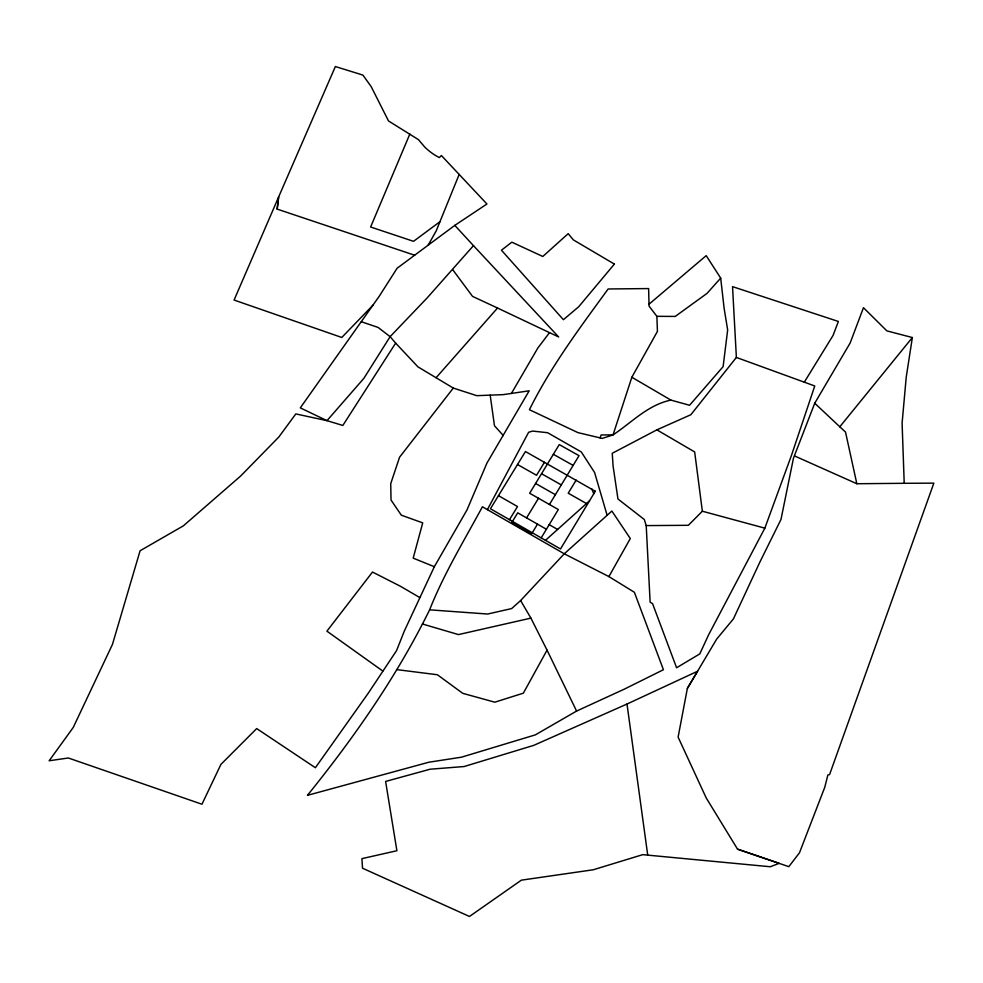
<?xml version="1.0" encoding="UTF-8"?>
<svg xmlns="http://www.w3.org/2000/svg" width="983" height="983" viewBox="0 0 983 983"><rect width="100%" height="100%" fill="white"/><g stroke="black" fill="none" stroke-linecap="round" stroke-linejoin="round"><path stroke-width="1.47" d="M414.642 255.224L277.157 209.109L278.644 196.919L335.375 66.537L362.924 75.101L371.181 86.639L388.506 120.946L418.414 139.611L424.791 147.094A65.357 59.668 -18.6 0 0 438.099 156.948L439.352 157.575L441.416 155.535L486.941 203.997L454.81 225.377L397.12 268.236L379.155 296.375L300.294 407.871L326.983 420.663L342.846 425.455L395.645 343.116L390.116 336.665L378.123 327.437L361.326 321.736M277.157 209.109L278.656 196.907L234.089 300.048L341.789 337.464L372.999 305.123M912.359 337.538L906.228 377.153L902.099 423.132L904.213 483.304L933.85 483.144L829.566 774.616L827.87 774.973L824.774 787.26L799.486 852.765L788.821 866.662L737.545 849.152L706.224 797.963L678.11 737.103L687.363 688.407L716.656 639.122L733.441 618.86L759.982 561.858L780.981 519.466L793.478 458.139L814.735 403.227L850.16 342.993L863.467 307.691L886.863 330.878L912.359 337.538L839.801 426.794L845.503 432.041L856.832 483.734L904.213 483.304M631.848 377.251L613.036 434.916L602.272 438.393L577.992 432.643L529.419 409.714C550.738 366.634 579.896 327.757 608.145 288.977L648.62 288.572L649.063 306.118L656.89 316.329L657.43 331.394L631.848 377.251L670.934 400.118L689.575 405.266L723.107 366.659L727.666 329.993L724.127 308.367L720.686 278.103L706.199 255.641L649.013 304.214M736.378 357.443L690.865 414.715L656.877 429.854L612.237 453.286L613.085 466.089L617.963 499.02L644.332 519.515L646.212 525.598L650.132 602.247L652.54 603.574L676.587 667.752L699.773 653.916L708.669 634.699L764.848 528.154L791.438 455.448L814.76 385.975L736.378 357.443L732.532 286.643L838.364 321.453L833.043 335.461L804.303 382.178M600.06 437.877L601.178 434.941L613.036 434.916C631.75 422.432 648.104 404.763 670.934 400.118M459.172 174.433L436.231 230.845L428.146 245.185M409.862 133.995L370.628 226.999L413.524 241.327L440.052 221.63M429.62 609.829C443.849 573.826 464.025 540.785 482.407 506.786L564.267 553.798L608.895 576.591L634.379 592.282L663.427 669.718L624.365 689.12L576.591 711.065L535.366 734.866L461.494 757.18L428.821 762.23L307.458 795.333C354.04 737.594 396.788 676.513 429.62 609.829L487.654 614.031L511.651 608.575L520.609 600.552L564.267 553.798L611.868 511.037L630.3 538.549L608.895 576.591M395.645 343.116L417.922 366.831L453.286 388.076L476.78 395.67L503.271 394.638L529.186 390.804L486.966 463.03L466.986 509.944L434.339 566.712L404.369 630.951L396.53 650.66L368.465 692.904L315.383 767.723L256.686 728.575L220.917 764.393L201.957 804.229L68.331 757.991L49.15 760.768L73.246 727.457L112.455 644.406L140.09 550.763L183.379 525.831L240.577 476.091L278.803 437.042L295.822 413.917L326.983 420.663L363.833 378.394L390.116 336.665L427.261 297.8L473.462 245.652L454.81 225.377M487.396 509.649L528.633 432.262L532.688 431.07L547.617 432.717L581.297 451.947L594.604 472.54L607.125 515.301M520.609 600.552L530.906 618.123L547.052 650.144L523.349 693.175L494.818 702.181L462.784 693.347L437.374 674.743L396.53 669.583M511.418 393.433L537.873 347.97L549.509 332.647M687.363 688.407L697.561 671.266L627.007 704.037L533.72 745.372L464.074 766.543L430.136 769.21L385.606 781.448L396.899 850.737L361.916 858.638L362.53 868.222L469.469 916.463L521.359 880.166L593.265 869.771L642.735 854.657L770.291 866.748L779.2 863.344L737.545 849.152M541.191 537.885L558.332 509.55L529.653 493.245L559.266 444.599L579.036 455.67L549.436 504.5M576.161 480.097L568.223 493.208L586.495 503.542M526.569 517.894L538.5 498.27M537.504 524.16L531.533 534.015L511.738 522.649L517.722 512.831L546.413 529.259M509.489 519.688L517.5 506.54L498.455 495.653M544.484 462.256L536.546 475.281L517.513 464.517M453.286 388.076L399.577 457.206L390.73 483.661L391.037 500.052L401.322 515.19L422.715 522.87L413.192 558.135L434.339 566.712M436.083 377.742L497.533 308.023L558.676 336.985L473.462 245.652M720.686 278.103L707.06 293.364L675.235 316.428L656.89 316.329M656.877 429.854L694.662 451.934L702.354 511.221L688.333 525.303L646.212 525.598M545.454 540.331L589.517 500.839M530.906 618.123L458.471 634.588L422.444 623.996M702.354 511.221L764.848 528.154M794.878 456.087L856.832 483.734M497.533 308.023L472.54 296.387L452.684 269.637M553.368 454.293L573.138 465.401M541.535 473.732L561.305 484.902M535.6 483.476L555.37 494.695M549.19 524.652L557.594 529.456M419.753 597.541L400.167 586.126L372.496 572.045L326.909 631.16L382.792 671.045M814.735 403.227L839.801 426.794M503.333 435.592L494.461 425.725L490.185 395.154M547.052 650.144L576.591 711.065M591.766 488.883L593.781 493.749M647.65 854.62L627.007 704.037M595.28 491.254L560.507 548.969L490.443 508.752L525.45 451.541L595.28 491.254M614.387 264.083L578.655 306.794L563.406 319.696L501.453 250.21L511.836 242.174L542.8 256.477L568.186 233.659L573.384 239.901L614.387 264.083"/></g></svg>
